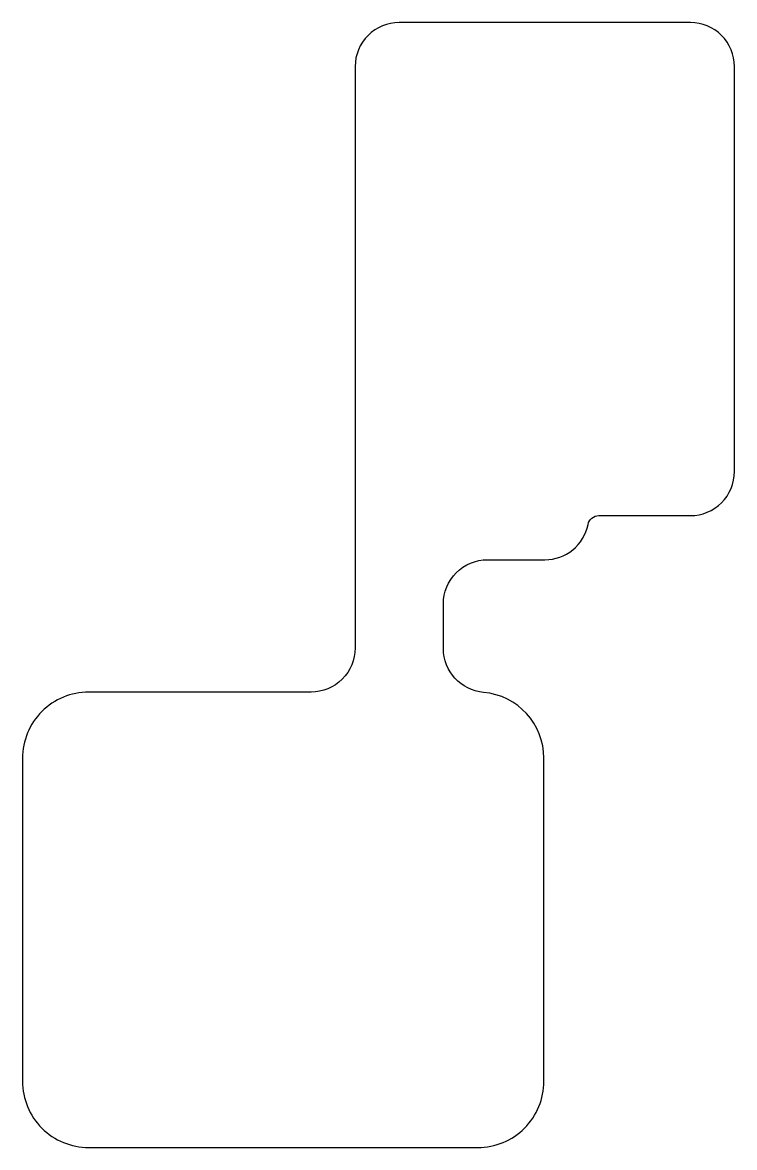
# Model space of a CAD drawing. Header units: millimetres. Extents: x -11 to -2.9, y 1.7 to 14.5.
import ezdxf

# ---------------------------------------------------------------- set-up
doc = ezdxf.new("R2010")
doc.units = ezdxf.units.MM
doc.layers.add('pixel_electrodes_small_upper_2', color=4, linetype='Continuous')

msp = doc.modelspace()

# ---------------------------------------------------------------- linework, layer by layer
at = {"layer": 'pixel_electrodes_small_upper_2'}
msp.add_lwpolyline([(-7.23, 8.411), (-7.23, 7.411, -0.414214), (-7.73, 6.911), (-10.25, 6.911, 0.414214), (-11, 6.161), (-11, 2.5, 0.414214), (-10.25, 1.75), (-5.84, 1.75, 0.414214), (-5.09, 2.5), (-5.09, 6.161, 0.388526), (-5.774, 6.908, -0.388526), (-6.23, 7.406), (-6.23, 7.911, -0.414214), (-5.73, 8.411), (-5.08, 8.411, 0.356394), (-4.59, 8.811, -0.356394), (-4.468, 8.911), (-3.43, 8.911, 0.414214), (-2.93, 9.411), (-2.93, 14, 0.414214), (-3.43, 14.5), (-6.73, 14.5, 0.414214), (-7.23, 14), (-7.23, 9.866)], format="xyb", close=True, dxfattribs=at)

doc.saveas('drawing.dxf')
